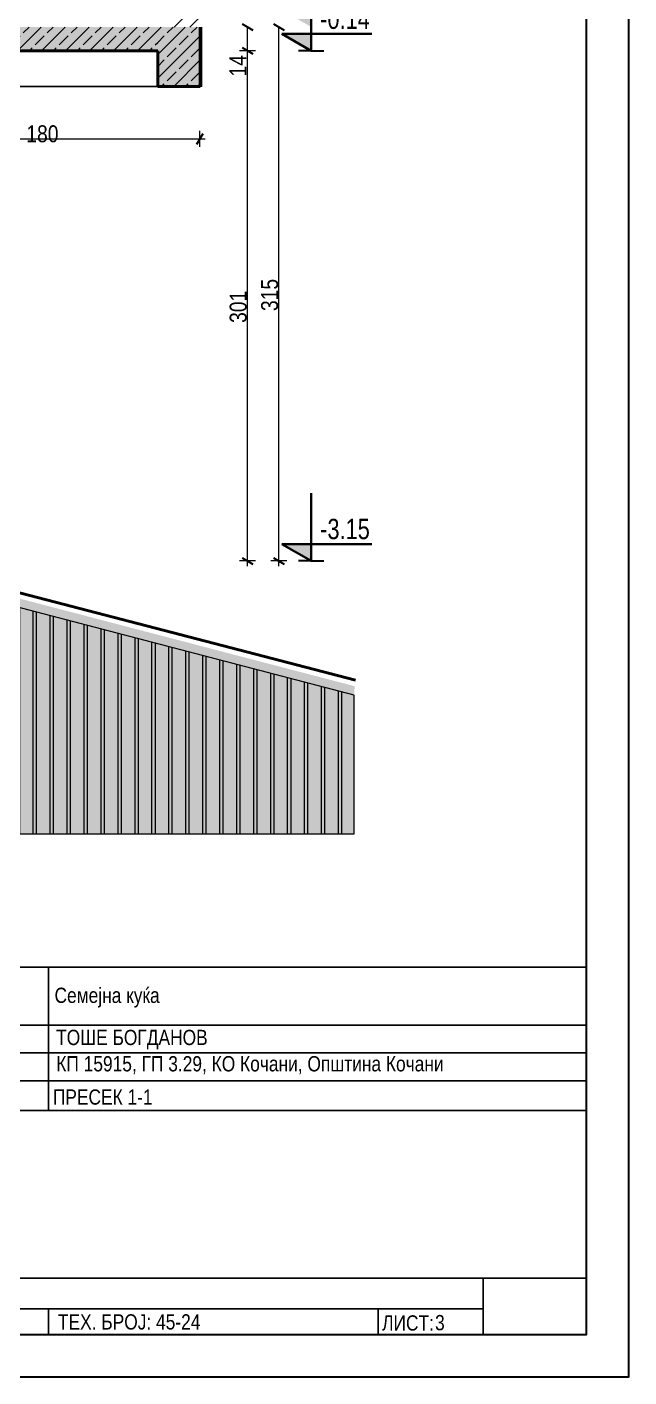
# Model space of a CAD drawing. Extents: x -1929 to 256751, y -18317 to 36108.
# Drawn here: x 118579 to 122128, y 2225 to 10189 of the extents above; entities that cross this region are included whole.
import ezdxf

# ---------------------------------------------------------------- set-up
doc = ezdxf.new("R2010")
doc.units = 0
doc.header["$LTSCALE"] = 5
doc.header["$MEASUREMENT"] = 0
for name, color, linetype, lineweight in [('1', 8, 'Continuous', 13), ('102', 254, 'Continuous', 15), ('141', 8, 'Continuous', 35), ('164', 255, 'Continuous', 15), ('18', 9, 'Continuous', 15), ('21', 7, 'Continuous', 50), ('27', 7, 'Continuous', 40), ('29', 7, 'Continuous', 50), ('41', 7, 'Continuous', 35), ('46', 9, 'Continuous', 35), ('7', 7, 'Continuous', 25), ('85', 252, 'Continuous', 20)]:
    doc.layers.add(name, color=color, linetype=linetype, lineweight=lineweight)
for name, color, linetype, lineweight, true_color in [('104', 7, 'Continuous', 15, 0x3e3e3e), ('161', 7, 'Continuous', 15, 0x6a6a6a), ('168', 7, 'Continuous', 15, 0x5e5e5e), ('45', 7, 'Continuous', 35, 0x404040)]:
    doc.layers.add(name, color=color, linetype=linetype, lineweight=lineweight, true_color=true_color)
doc.layers.add('4 _ - Фрагмент - Разрез.2D Elements', color=7, linetype='Continuous')
doc.styles.add('GENERATED_STYLE_4', font='arial.ttf')
doc.styles.add('GENERATED_STYLE_6', font='Cambria Math.ttf')
pattern_1 = [(45, (48941.57, 10189.11), (-70.71071, 70.71071), []), (45, (48906.22, 10224.47), (-70.71071, 70.71071), [75.00004, -25.00001])]

msp = doc.modelspace()

# ---------------------------------------------------------------- hatches: boundary and pattern name
at = {"linetype": 'Continuous', "lineweight": 0}
for points in [[(120254.9, 10189.1), (120254.9, 10289.1), (120081.9, 10289.1)], [(120254.9, 10049.1), (120254.9, 10149.1), (120081.9, 10149.1)], [(120254.9, 7039.1), (120254.9, 7139.1), (120081.9, 7139.1)], [(120511.1, 6300.3), (117807.7, 7007.5), (117807.7, 6950.8), (120507, 6247)]]:
    msp.add_hatch(color=256, dxfattribs=at).paths.add_polyline_path(points)
at = {"layer": '1', "linetype": 'Continuous', "lineweight": 13, "true_color": 0x2b2b2b}
h = msp.add_hatch(dxfattribs=at)
h.set_pattern_fill('1_СТОМАНОБЕТОН_0001', color=250, scale=50.000024, style=0, pattern_type=2)
h.set_pattern_definition(pattern_1)
h.paths.add_polyline_path([(117798.7, 10189.1), (117798.7, 10049.1), (119349.5, 10049.1), (119349.5, 10189.1)])
h = msp.add_hatch(dxfattribs=at)
h.set_pattern_fill('1_СТОМАНОБЕТОН_0001', color=250, scale=50.000024, style=0, pattern_type=2)
h.set_pattern_definition(pattern_1)
h.paths.add_polyline_path([(119349.5, 10189.1), (119349.5, 9839.1), (119599.5, 9839.1), (119599.5, 10189.1)])
at = {"layer": '102', "linetype": 'Continuous', "lineweight": 15}
msp.add_hatch(color=254, dxfattribs=at).paths.add_polyline_path([(103199.7, 5429.1), (120507, 5429.1), (120507, 6247), (117912.9, 6926.1), (117907.7, 5999.1), (105237.6, 5999.1), (105237.6, 6539.1), (105237.6, 7039.1), (104713.4, 9892.4), (103199.7, 9892.4)])
at = {"layer": '161', "linetype": 'Continuous', "lineweight": 15, "true_color": 0x6a6a6a}
h = msp.add_hatch(dxfattribs=at)
h.set_pattern_fill('DOUBLE_1_1_0001', color=251, scale=50.000024, style=0, pattern_type=2)
h.set_pattern_definition([(90, (112935.48, 6990.15), (-100, 0), []), (90, (112915.48, 6990.15), (-100, 0), [])])
h.paths.add_polyline_path([(103199.7, 5429.1), (120507, 5429.1), (120507, 6247), (117912.9, 6926.1), (117907.7, 5999.1), (105237.6, 5999.1), (105237.6, 6539.1), (105237.6, 7039.1), (104713.4, 9892.4), (103199.7, 9892.4)])
at = {"layer": '168', "linetype": 'Continuous', "lineweight": 15, "true_color": 0x5e5e5e}
h = msp.add_hatch(dxfattribs=at)
h.set_pattern_fill('COMMON_BRICK_0001', color=251, scale=50.000024, style=0, pattern_type=2)
h.set_pattern_definition([(45, (48941.574, 10189.11), (-45.96196, 45.96196), [])])
h.paths.add_polyline_path([(119599.5, 11089.1), (119439.5, 11089.1), (119439.5, 10189.1), (119599.5, 10189.1)])
at = {"layer": '18', "linetype": 'Continuous', "lineweight": 15}
for points in [[(117798.7, 10189.1), (117798.7, 10049.1), (119349.5, 10049.1), (119349.5, 10189.1)], [(119349.5, 10189.1), (119349.5, 9839.1), (119599.5, 9839.1), (119599.5, 10189.1)]]:
    msp.add_hatch(color=9, dxfattribs=at).paths.add_polyline_path(points)

# ---------------------------------------------------------------- linework, layer by layer
at = {"layer": '104', "color": 250, "linetype": 'Continuous', "lineweight": 15, "true_color": 0x3e3e3e, "flags": 128}
for points in [[(120507, 5429.1), (120507, 6247), (117912.9, 6926.1), (117907.7, 5999.1), (105237.6, 5999.1), (105237.6, 6539.1), (105237.6, 7039.1), (104713.4, 9892.4), (103199.7, 9892.4)], [(103199.7, 5429.1), (120507, 5429.1)]]:
    msp.add_lwpolyline(points, dxfattribs=at)
at = {"layer": '141', "linetype": 'Continuous', "lineweight": 35}
for p, q in [((120254.9, 10049.1), (120179.9, 10049.1)), ((120254.9, 10049.1), (120329.9, 10049.1)), ((120254.9, 7039.1), (120179.9, 7039.1)), ((120254.9, 7039.1), (120329.9, 7039.1))]:
    msp.add_line(p, q, dxfattribs=at)
at = {"layer": '164', "color": 255, "linetype": 'Continuous', "lineweight": 15}
for p, q in [((119609.4, 9839.1), (119609.4, 10189.1)), ((117803.4, 9839.1), (119349.5, 9839.1)), ((119609.4, 9839.1), (119599.5, 9839.1))]:
    msp.add_line(p, q, dxfattribs=at)
at = {"layer": '21', "color": 7, "linetype": 'Continuous', "lineweight": 50, "flags": 128}
msp.add_lwpolyline([(120515.5, 6336), (117807.7, 7039.1)], dxfattribs=at)
at = {"layer": '27', "linetype": 'Continuous', "lineweight": 40}
for p, q in [((120254.9, 10049.1), (120254.9, 10449.1)), ((120254.9, 10049.1), (120081.9, 10149.1)), ((120081.9, 10149.1), (120254.9, 10149.1)), ((120254.9, 10149.1), (120611.2, 10149.1)), ((120254.9, 7039.1), (120254.9, 7439.1)), ((120254.9, 7039.1), (120081.9, 7139.1)), ((120081.9, 7139.1), (120254.9, 7139.1)), ((120254.9, 7139.1), (120611.2, 7139.1))]:
    msp.add_line(p, q, dxfattribs=at)
at = {"layer": '29', "linetype": 'Continuous', "lineweight": 50}
for p, q in [((119599.5, 10189.1), (119599.5, 9839.1)), ((119349.5, 10049.1), (117799.4, 10049.1)), ((119349.5, 10049.1), (119349.5, 9839.1)), ((119599.5, 9839.1), (119349.5, 9839.1))]:
    msp.add_line(p, q, dxfattribs=at)
at = {"layer": '41', "color": 7, "linetype": 'Continuous', "lineweight": 35, "ltscale": 0.1, "flags": 128}
for points in [[(122128.5, 17075.4), (101128.5, 17075.4), (101128.5, 2225.4), (122128.5, 2225.4)], [(121878.5, 16825.4), (102378.5, 16825.4), (102378.5, 2475.4), (121878.5, 2475.4)]]:
    msp.add_lwpolyline(points, close=True, dxfattribs=at)
at = {"layer": '45', "color": 250, "linetype": 'Continuous', "lineweight": 35, "true_color": 0x404040}
for p, q in [((119847.6, 10207.2), (119910.1, 10171.1)), ((120033.1, 10207.2), (120095.6, 10171.1)), ((119847.6, 10067.2), (119910.1, 10031.1)), ((119580.7, 9498.4), (119616.8, 9560.9)), ((119847.6, 7057.2), (119910.1, 7021.1)), ((120033.1, 7057.2), (120095.6, 7021.1))]:
    msp.add_line(p, q, dxfattribs=at)
at = {"layer": '7', "color": 7, "linetype": 'Continuous', "lineweight": 25}
for p, q in [((121871.8, 4642.6), (117377.3, 4642.6)), ((117377.3, 3796.5), (121871.8, 3796.5)), ((118705.3, 2627.1), (118705.3, 2475.4)), ((120649.2, 2627.1), (120649.2, 2475.4))]:
    msp.add_line(p, q, dxfattribs=at)
at = {"layer": '7', "color": 7, "linetype": 'Continuous', "lineweight": 25, "flags": 128}
for points in [[(119348.7, 9839.1), (117798.7, 9839.1)], [(118705.3, 4642.6), (118705.3, 3796.5)], [(117377.3, 4301.8), (121871.8, 4301.8)], [(117377.3, 4136.8), (121871.8, 4136.8)], [(117377.3, 3971.8), (121871.8, 3971.8)], [(112871.8, 2807.6), (121871.8, 2807.6)], [(121268.7, 2657.6), (121268.7, 2475.4), (121268.7, 2807.6)], [(112871.8, 2627.1), (121268.7, 2627.1)], [(112871.8, 2475.4), (121871.8, 2475.4)]]:
    msp.add_lwpolyline(points, dxfattribs=at)
at = {"layer": '85', "linetype": 'Continuous', "lineweight": 20}
for p, q in [((119878.9, 10049.1), (119878.9, 10189.1)), ((120064.3, 7039.1), (120064.3, 10189.1)), ((119925.8, 10049.1), (119832, 10049.1)), ((119878.9, 7039.1), (119878.9, 10049.1)), ((119598.7, 9482.7), (119598.7, 9576.5)), ((117798.7, 9529.6), (119598.7, 9529.6)), ((119598.7, 9529.6), (119629.3, 9529.6)), ((119925.8, 7039.1), (119832, 7039.1)), ((119878.9, 7008.5), (119878.9, 7039.1)), ((120111.2, 7039.1), (120017.4, 7039.1)), ((120064.3, 7008.5), (120064.3, 7039.1))]:
    msp.add_line(p, q, dxfattribs=at)

# ---------------------------------------------------------------- texts
at = {"layer": '1', "linetype": 'Continuous', "lineweight": 13, "char_height": 120, "attachment_point": 7, "style": 'GENERATED_STYLE_6'}
for s, insert in [('\\A1;{\\W0.800000x;\\pql;\\fCentury Gothic|b0|i0|c0|p34;-0.14}', (120307.5, 10176.1)), ('\\A1;{\\W0.800000x;\\pql;\\fCentury Gothic|b0|i0|c0|p34;-3.15}', (120307.5, 7166.1))]:
    msp.add_mtext(s, dxfattribs=dict(at, insert=insert))
at = {"layer": '4 _ - Фрагмент - Разрез.2D Elements', "linetype": 'Continuous', "lineweight": 35, "insert": (118751.4, 4064.8), "char_height": 90, "attachment_point": 4, "style": 'GENERATED_STYLE_4'}
msp.add_mtext('\\A1;{\\W0.850000x;\\pql;\\fCentury Gothic|b0|i0|c204|p34;КП 15915, ГП 3.29, КО Кочани, Општина Кочани\\P\\pql;\\fCentury Gothic|b0|i0|c204|p34;}', dxfattribs=at)
at = {"layer": '41', "color": 7, "linetype": 'Continuous', "lineweight": 35, "char_height": 90, "attachment_point": 4, "style": 'GENERATED_STYLE_4'}
for s, insert in [('\\A1;{\\W0.850000x;\\pql;\\fCentury Gothic|b0|i0|c204|p34;Семејна куќа}', (118741, 4463.4)), ('\\A1;{\\W0.850000x;\\pql;\\fCentury Gothic|b0|i0|c204|p34;ТОШЕ БОГДАНОВ}', (118750.3, 4215.5)), ('\\A1;{\\W0.850000x;\\pql;\\fCentury Gothic|b0|i0|c204|p34;ТЕХ. БРОЈ: \\fCentury Gothic|b0|i0|c204|p34;45-24}', (118760.9, 2549.7)), ('\\A1;{\\W0.850000x;\\pql;\\fCentury Gothic|b0|i0|c204|p34;ЛИСТ: }', (120672.7, 2543.5))]:
    msp.add_mtext(s, dxfattribs=dict(at, insert=insert))
at = {"layer": '46', "color": 254, "linetype": 'Continuous', "lineweight": 35, "char_height": 100, "attachment_point": 7, "rotation": 90, "style": 'GENERATED_STYLE_6'}
for s, insert in [('\\A1;{\\W0.850000x;\\pql;\\fCentury Gothic|b0|i0|c0|p34;14}', (119872.6, 9897.3)), ('\\A1;{\\W0.850000x;\\pql;\\fCentury Gothic|b0|i0|c0|p34;315}', (120060.6, 8513.5)), ('\\A1;{\\W0.850000x;\\pql;\\fCentury Gothic|b0|i0|c0|p34;301}', (119875.1, 8443.5))]:
    msp.add_mtext(s, dxfattribs=dict(at, insert=insert))
at = {"layer": '46', "color": 254, "linetype": 'Continuous', "lineweight": 35}
for s, insert, char_height, attachment_point, style in [('\\A1;{\\W0.850000x;\\pql;\\fCentury Gothic|b0|i0|c0|p34;180}', (118574.6, 9507.8), 100, 7, 'GENERATED_STYLE_6'), ('\\A1;{\\W0.850000x;\\pql;\\fCentury Gothic|b0|i0|c204|p34;ПРЕСЕК \\fCentury Gothic|b0|i0|c204|p34;1-1}', (118731.2, 3876.3), 90, 4, 'GENERATED_STYLE_4'), ('\\A1;{\\W0.850000x;\\pql;\\fCentury Gothic|b0|i0|c204|p34;3}', (120984.8, 2545.4), 90, 4, 'GENERATED_STYLE_4')]:
    msp.add_mtext(s, dxfattribs=dict(at, insert=insert, char_height=char_height, attachment_point=attachment_point, style=style))

doc.saveas('drawing.dxf')
